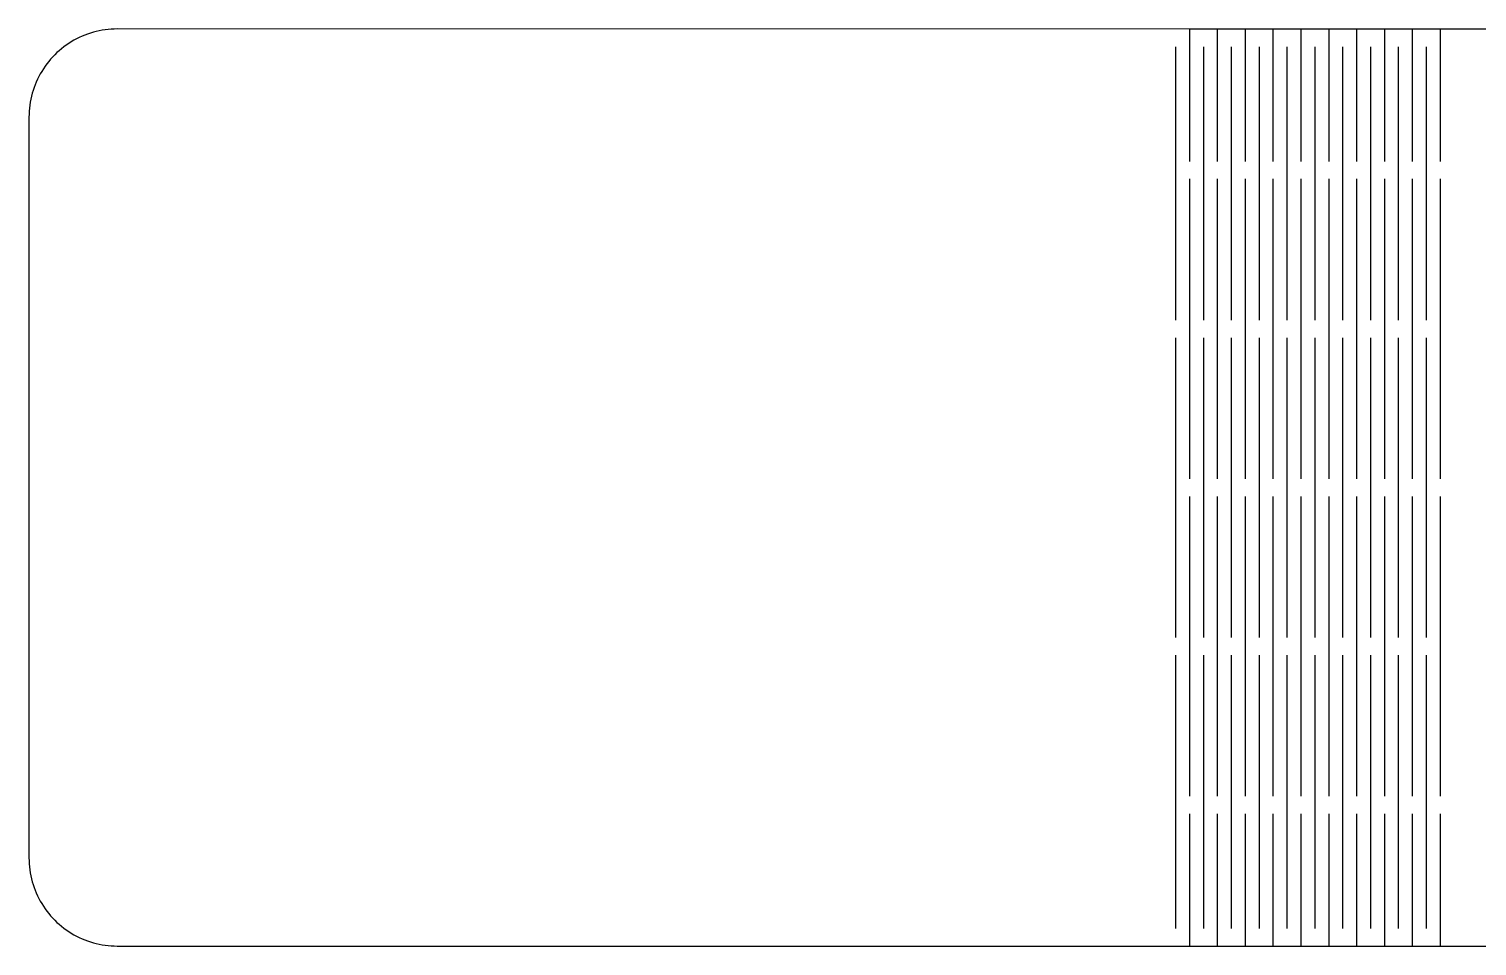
# Model space of a CAD drawing. Extents: x -164 to 164, y -52 to 52.
# Drawn here: x -164.2 to 0, y -52 to 52 of the extents above; entities that cross this region are included whole.
import ezdxf

# ---------------------------------------------------------------- set-up
doc = ezdxf.new("R2010")
doc.units = 0
doc.header["$MEASUREMENT"] = 0
doc.layers.get('0').update_dxf_attribs({"linetype": 'CONTINUOUS'})

msp = doc.modelspace()

# ---------------------------------------------------------------- linework, layer by layer
for p, q in [((-158.49, 51.04), (-158.79, 50.89)), ((-158.17, 51.18), (-158.49, 51.04)), ((-157.86, 51.31), (-158.17, 51.18)), ((-157.54, 51.43), (-157.86, 51.31)), ((-157.22, 51.54), (-157.54, 51.43)), ((-156.89, 51.64), (-157.22, 51.54)), ((-156.56, 51.72), (-156.89, 51.64)), ((-156.22, 51.8), (-156.56, 51.72)), ((-155.89, 51.86), (-156.22, 51.8)), ((-155.55, 51.91), (-155.89, 51.86)), ((-155.21, 51.95), (-155.55, 51.91)), ((-154.87, 51.98), (-155.21, 51.95)), ((-154.7, 51.99), (-154.87, 51.98)), ((-154.53, 52), (-154.7, 51.99)), ((-154.19, 52.01), (-154.53, 52)), ((-32.61, 51.99), (-154.19, 52.01)), ((-32.61, 51.99), (-32.61, 36.99)), ((-29.45, 51.99), (-32.61, 51.99)), ((-29.45, 51.99), (-29.45, 36.99)), ((-26.3, 51.99), (-29.45, 51.99)), ((-26.3, 51.99), (-26.3, 36.99)), ((-23.14, 51.99), (-26.3, 51.99)), ((-23.14, 51.99), (-23.14, 36.99)), ((-19.98, 51.99), (-23.14, 51.99)), ((-19.98, 51.99), (-19.98, 36.99)), ((-16.82, 51.99), (-19.98, 51.99)), ((-16.82, 51.99), (-16.82, 36.99)), ((-13.66, 51.99), (-16.82, 51.99)), ((-13.66, 51.99), (-13.66, 36.99)), ((-10.51, 51.99), (-13.66, 51.99)), ((-10.51, 51.99), (-10.51, 36.99)), ((-7.35, 51.99), (-10.51, 51.99)), ((-7.35, 51.99), (-7.35, 36.99)), ((-4.19, 51.99), (-7.35, 51.99)), ((115.81, 51.99), (-4.19, 51.99)), ((-4.19, 51.99), (-4.19, 36.99)), ((-161.02, 49.32), (-161.26, 49.08)), ((-160.76, 49.54), (-161.02, 49.32)), ((-160.5, 49.76), (-160.76, 49.54)), ((-160.23, 49.98), (-160.5, 49.76)), ((-159.96, 50.18), (-160.23, 49.98)), ((-159.67, 50.37), (-159.96, 50.18)), ((-159.39, 50.55), (-159.67, 50.37)), ((-159.09, 50.72), (-159.39, 50.55)), ((-158.79, 50.89), (-159.09, 50.72)), ((-34.19, 49.99), (-34.19, 18.99)), ((-31.03, 49.99), (-31.03, 18.99)), ((-27.87, 49.99), (-27.87, 18.99)), ((-24.72, 49.99), (-24.72, 18.99)), ((-21.56, 49.99), (-21.56, 18.99)), ((-18.4, 49.99), (-18.4, 18.99)), ((-15.24, 49.99), (-15.24, 18.99)), ((-12.09, 49.99), (-12.09, 18.99)), ((-8.93, 49.99), (-8.93, 18.99)), ((-5.77, 49.99), (-5.77, 18.99)), ((-162.36, 47.77), (-162.55, 47.49)), ((-162.16, 48.05), (-162.36, 47.77)), ((-161.95, 48.32), (-162.16, 48.05)), ((-161.73, 48.58), (-161.95, 48.32)), ((-161.5, 48.83), (-161.73, 48.58)), ((-161.26, 49.08), (-161.5, 48.83)), ((-163.36, 45.99), (-163.49, 45.68)), ((-163.22, 46.3), (-163.36, 45.99)), ((-163.07, 46.61), (-163.22, 46.3)), ((-162.91, 46.91), (-163.07, 46.61)), ((-162.73, 47.2), (-162.91, 46.91)), ((-162.55, 47.49), (-162.73, 47.2)), ((-163.91, 44.37), (-163.98, 44.04)), ((-163.82, 44.71), (-163.91, 44.37)), ((-163.72, 45.03), (-163.82, 44.71)), ((-163.61, 45.36), (-163.72, 45.03)), ((-163.49, 45.68), (-163.61, 45.36)), ((-164.17, 42.69), (-164.18, 42.35)), ((-164.14, 43.03), (-164.17, 42.69)), ((-164.1, 43.37), (-164.14, 43.03)), ((-164.04, 43.71), (-164.1, 43.37)), ((-163.98, 44.04), (-164.04, 43.71)), ((-164.18, 42.35), (-164.19, 42.01)), ((-164.19, 42.01), (-164.19, -42.01)), ((-32.61, 34.99), (-32.61, 0.99)), ((-29.45, 34.99), (-29.45, 0.99)), ((-26.3, 34.99), (-26.3, 0.99)), ((-23.14, 34.99), (-23.14, 0.99)), ((-19.98, 34.99), (-19.98, 0.99)), ((-16.82, 34.99), (-16.82, 0.99)), ((-13.66, 34.99), (-13.66, 0.99)), ((-10.51, 34.99), (-10.51, 0.99)), ((-7.35, 34.99), (-7.35, 0.99)), ((-4.19, 34.99), (-4.19, 0.99)), ((-34.19, 16.99), (-34.19, -17.01)), ((-31.03, 16.99), (-31.03, -17.01)), ((-27.87, 16.99), (-27.87, -17.01)), ((-24.72, 16.99), (-24.72, -17.01)), ((-21.56, 16.99), (-21.56, -17.01)), ((-18.4, 16.99), (-18.4, -17.01)), ((-15.24, 16.99), (-15.24, -17.01)), ((-12.09, 16.99), (-12.09, -17.01)), ((-8.93, 16.99), (-8.93, -17.01)), ((-5.77, 16.99), (-5.77, -17.01)), ((-32.61, -1.01), (-32.61, -35.01)), ((-29.45, -1.01), (-29.45, -35.01)), ((-26.3, -1.01), (-26.3, -35.01)), ((-23.14, -1.01), (-23.14, -35.01)), ((-19.98, -1.01), (-19.98, -35.01)), ((-16.82, -1.01), (-16.82, -35.01)), ((-13.66, -1.01), (-13.66, -35.01)), ((-10.51, -1.01), (-10.51, -35.01)), ((-7.35, -1.01), (-7.35, -35.01)), ((-4.19, -1.01), (-4.19, -35.01)), ((-34.19, -19.01), (-34.19, -50.01)), ((-31.03, -19.01), (-31.03, -50.01)), ((-27.87, -19.01), (-27.87, -50.01)), ((-24.72, -19.01), (-24.72, -50.01)), ((-21.56, -19.01), (-21.56, -50.01)), ((-18.4, -19.01), (-18.4, -50.01)), ((-15.24, -19.01), (-15.24, -50.01)), ((-12.09, -19.01), (-12.09, -50.01)), ((-8.93, -19.01), (-8.93, -50.01)), ((-5.77, -19.01), (-5.77, -50.01)), ((-32.61, -37.01), (-32.61, -52.01)), ((-29.45, -37.01), (-29.45, -52.01)), ((-26.3, -37.01), (-26.3, -52.01)), ((-23.14, -37.01), (-23.14, -52.01)), ((-19.98, -37.01), (-19.98, -52.01)), ((-16.82, -37.01), (-16.82, -52.01)), ((-13.66, -37.01), (-13.66, -52.01)), ((-10.51, -37.01), (-10.51, -52.01)), ((-7.35, -37.01), (-7.35, -52.01)), ((-4.19, -37.01), (-4.19, -52.01)), ((-164.19, -42.01), (-164.18, -42.35)), ((-164.18, -42.35), (-164.17, -42.69)), ((-164.17, -42.69), (-164.14, -43.03)), ((-164.14, -43.03), (-164.1, -43.37)), ((-164.1, -43.37), (-164.04, -43.71)), ((-164.04, -43.71), (-163.98, -44.04)), ((-163.98, -44.04), (-163.91, -44.37)), ((-163.91, -44.37), (-163.82, -44.71)), ((-163.82, -44.71), (-163.72, -45.03)), ((-163.72, -45.03), (-163.61, -45.36)), ((-163.61, -45.36), (-163.49, -45.68)), ((-163.49, -45.68), (-163.36, -45.99)), ((-163.36, -45.99), (-163.22, -46.3)), ((-163.22, -46.3), (-163.07, -46.61)), ((-163.07, -46.61), (-162.91, -46.91)), ((-162.91, -46.91), (-162.73, -47.2)), ((-162.73, -47.2), (-162.55, -47.49)), ((-162.55, -47.49), (-162.36, -47.77)), ((-162.36, -47.77), (-162.16, -48.05)), ((-162.16, -48.05), (-161.95, -48.32)), ((-161.95, -48.32), (-161.73, -48.58)), ((-161.73, -48.58), (-161.5, -48.83)), ((-161.5, -48.83), (-161.26, -49.08)), ((-161.26, -49.08), (-161.02, -49.32)), ((-161.02, -49.32), (-160.76, -49.54)), ((-160.76, -49.54), (-160.5, -49.76)), ((-160.5, -49.76), (-160.23, -49.98)), ((-160.23, -49.98), (-159.96, -50.18)), ((-159.96, -50.18), (-159.67, -50.37)), ((-159.67, -50.37), (-159.39, -50.55)), ((-159.39, -50.55), (-159.09, -50.72)), ((-159.09, -50.72), (-158.79, -50.89)), ((-158.79, -50.89), (-158.49, -51.04)), ((-158.49, -51.04), (-158.17, -51.18)), ((-158.17, -51.18), (-157.86, -51.31)), ((-157.86, -51.31), (-157.54, -51.43)), ((-157.54, -51.43), (-157.22, -51.54)), ((-157.22, -51.54), (-156.89, -51.64)), ((-156.89, -51.64), (-156.56, -51.72)), ((-156.56, -51.72), (-156.22, -51.8)), ((-156.22, -51.8), (-155.89, -51.86)), ((-155.89, -51.86), (-155.55, -51.91)), ((-155.55, -51.91), (-155.21, -51.95)), ((-155.21, -51.95), (-154.87, -51.98)), ((-154.87, -51.98), (-154.53, -52)), ((-154.53, -52), (-154.19, -52.01)), ((-154.19, -52.01), (-32.61, -52.01)), ((-32.61, -52.01), (-29.45, -52.01)), ((-29.45, -52.01), (-26.3, -52.01)), ((-26.3, -52.01), (-23.14, -52.01)), ((-23.14, -52.01), (-19.98, -52.01)), ((-19.98, -52.01), (115.81, -52.01))]:
    msp.add_line(p, q)

doc.saveas('drawing.dxf')
